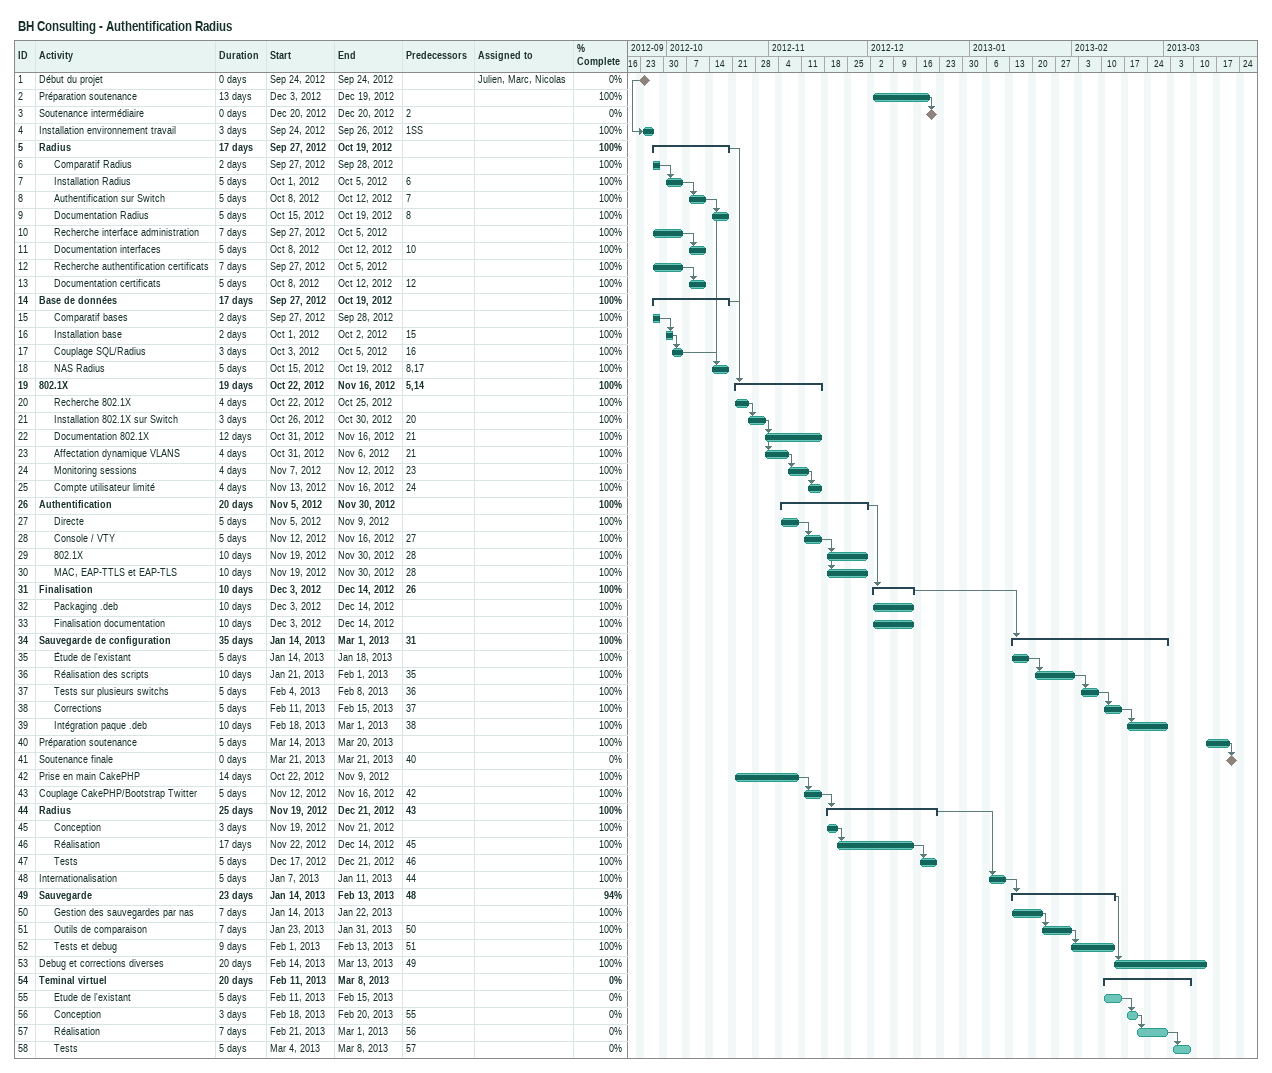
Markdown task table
BH Consulting - Authentification Radius

| ID | Level | Task | Duration | Start | Finish | Predecessors | Resources | % complete |
|---|---|---|---|---|---|---|---|---|
| 1 | 1 | Début du projet | 0d | 2012-09-24 | 2012-09-24 |  | Julien, Marc, Nicolas | 0 |
| 2 | 1 | Préparation soutenance | 13d | 2012-12-03 | 2012-12-19 |  |  | 100 |
| 3 | 1 | Soutenance intermédiaire | 0d | 2012-12-20 | 2012-12-20 | 2 |  | 0 |
| 4 | 1 | Installation environnement travail | 3d | 2012-09-24 | 2012-09-26 | 1SS |  | 100 |
| 5 | 1 | **Radius** | 17d | 2012-09-27 | 2012-10-19 |  |  | 100 |
| 6 | 2 | Comparatif Radius | 2d | 2012-09-27 | 2012-09-28 |  |  | 100 |
| 7 | 2 | Installation Radius | 5d | 2012-10-01 | 2012-10-05 | 6 |  | 100 |
| 8 | 2 | Authentification sur Switch | 5d | 2012-10-08 | 2012-10-12 | 7 |  | 100 |
| 9 | 2 | Documentation Radius | 5d | 2012-10-15 | 2012-10-19 | 8 |  | 100 |
| 10 | 2 | Recherche interface administration | 7d | 2012-09-27 | 2012-10-05 |  |  | 100 |
| 11 | 2 | Documentation interfaces | 5d | 2012-10-08 | 2012-10-12 | 10 |  | 100 |
| 12 | 2 | Recherche authentification certificats | 7d | 2012-09-27 | 2012-10-05 |  |  | 100 |
| 13 | 2 | Documentation certificats | 5d | 2012-10-08 | 2012-10-12 | 12 |  | 100 |
| 14 | 1 | **Base de données** | 17d | 2012-09-27 | 2012-10-19 |  |  | 100 |
| 15 | 2 | Comparatif bases | 2d | 2012-09-27 | 2012-09-28 |  |  | 100 |
| 16 | 2 | Installation base | 2d | 2012-10-01 | 2012-10-02 | 15 |  | 100 |
| 17 | 2 | Couplage SQL/Radius | 3d | 2012-10-03 | 2012-10-05 | 16 |  | 100 |
| 18 | 2 | NAS Radius | 5d | 2012-10-15 | 2012-10-19 | 8, 17 |  | 100 |
| 19 | 1 | **802.1X** | 19d | 2012-10-22 | 2012-11-16 | 5, 14 |  | 100 |
| 20 | 2 | Recherche 802.1X | 4d | 2012-10-22 | 2012-10-25 |  |  | 100 |
| 21 | 2 | Installation 802.1X sur Switch | 3d | 2012-10-26 | 2012-10-30 | 20 |  | 100 |
| 22 | 2 | Documentation 802.1X | 12d | 2012-10-31 | 2012-11-16 | 21 |  | 100 |
| 23 | 2 | Affectation dynamique VLANS | 4d | 2012-10-31 | 2012-11-06 | 21 |  | 100 |
| 24 | 2 | Monitoring sessions | 4d | 2012-11-07 | 2012-11-12 | 23 |  | 100 |
| 25 | 2 | Compte utilisateur limité | 4d | 2012-11-13 | 2012-11-16 | 24 |  | 100 |
| 26 | 1 | **Authentification** | 20d | 2012-11-05 | 2012-11-30 |  |  | 100 |
| 27 | 2 | Directe | 5d | 2012-11-05 | 2012-11-09 |  |  | 100 |
| 28 | 2 | Console / VTY | 5d | 2012-11-12 | 2012-11-16 | 27 |  | 100 |
| 29 | 2 | 802.1X | 10d | 2012-11-19 | 2012-11-30 | 28 |  | 100 |
| 30 | 2 | MAC, EAP-TTLS et EAP-TLS | 10d | 2012-11-19 | 2012-11-30 | 28 |  | 100 |
| 31 | 1 | **Finalisation** | 10d | 2012-12-03 | 2012-12-14 | 26 |  | 100 |
| 32 | 2 | Packaging .deb | 10d | 2012-12-03 | 2012-12-14 |  |  | 100 |
| 33 | 2 | Finalisation documentation | 10d | 2012-12-03 | 2012-12-14 |  |  | 100 |
| 34 | 1 | **Sauvegarde de configuration** | 35d | 2013-01-14 | 2013-03-01 | 31 |  | 100 |
| 35 | 2 | Étude de l'existant | 5d | 2013-01-14 | 2013-01-18 |  |  | 100 |
| 36 | 2 | Réalisation des scripts | 10d | 2013-01-21 | 2013-02-01 | 35 |  | 100 |
| 37 | 2 | Tests sur plusieurs switchs | 5d | 2013-02-04 | 2013-02-08 | 36 |  | 100 |
| 38 | 2 | Corrections | 5d | 2013-02-11 | 2013-02-15 | 37 |  | 100 |
| 39 | 2 | Intégration paque .deb | 10d | 2013-02-18 | 2013-03-01 | 38 |  | 100 |
| 40 | 1 | Préparation soutenance | 5d | 2013-03-14 | 2013-03-20 |  |  | 100 |
| 41 | 1 | Soutenance finale | 0d | 2013-03-21 | 2013-03-21 | 40 |  | 0 |
| 42 | 1 | Prise en main CakePHP | 14d | 2012-10-22 | 2012-11-09 |  |  | 100 |
| 43 | 1 | Couplage CakePHP/Bootstrap Twitter | 5d | 2012-11-12 | 2012-11-16 | 42 |  | 100 |
| 44 | 1 | **Radius** | 25d | 2012-11-19 | 2012-12-21 | 43 |  | 100 |
| 45 | 2 | Conception | 3d | 2012-11-19 | 2012-11-21 |  |  | 100 |
| 46 | 2 | Réalisation | 17d | 2012-11-22 | 2012-12-14 | 45 |  | 100 |
| 47 | 2 | Tests | 5d | 2012-12-17 | 2012-12-21 | 46 |  | 100 |
| 48 | 1 | Internationalisation | 5d | 2013-01-07 | 2013-01-11 | 44 |  | 100 |
| 49 | 1 | **Sauvegarde** | 23d | 2013-01-14 | 2013-02-13 | 48 |  | 94 |
| 50 | 2 | Gestion des sauvegardes par nas | 7d | 2013-01-14 | 2013-01-22 |  |  | 100 |
| 51 | 2 | Outils de comparaison | 7d | 2013-01-23 | 2013-01-31 | 50 |  | 100 |
| 52 | 2 | Tests et debug | 9d | 2013-02-01 | 2013-02-13 | 51 |  | 100 |
| 53 | 1 | Debug et corrections diverses | 20d | 2013-02-14 | 2013-03-13 | 49 |  | 100 |
| 54 | 1 | **Teminal virtuel** | 20d | 2013-02-11 | 2013-03-08 |  |  | 0 |
| 55 | 2 | Etude de l'existant | 5d | 2013-02-11 | 2013-02-15 |  |  | 0 |
| 56 | 2 | Conception | 3d | 2013-02-18 | 2013-02-20 | 55 |  | 0 |
| 57 | 2 | Réalisation | 7d | 2013-02-21 | 2013-03-01 | 56 |  | 0 |
| 58 | 2 | Tests | 5d | 2013-03-04 | 2013-03-08 | 57 |  | 0 |
